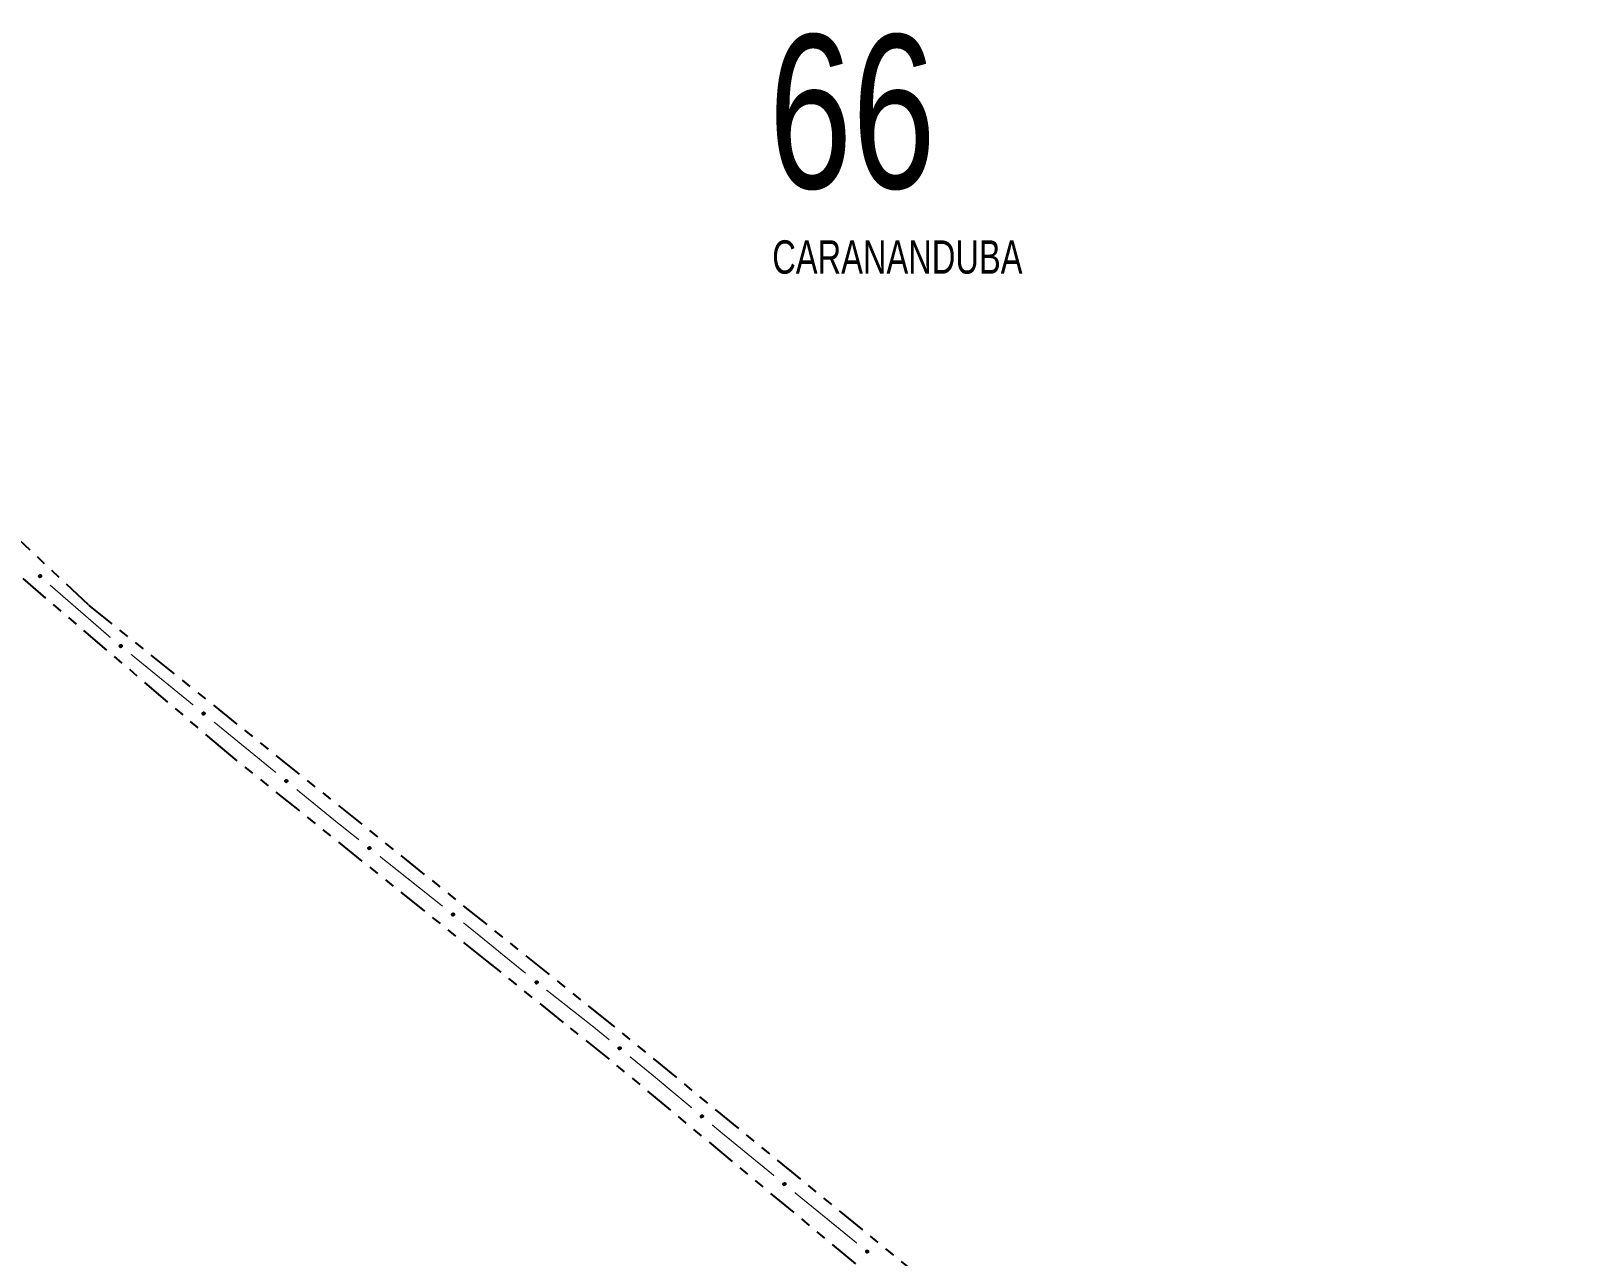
# Model space of a CAD drawing. Extents: x 209193 to 212081, y 4877574 to 4880493.
# Drawn here: x 210580.7 to 210811.7, y 4878872.8 to 4879056.4 of the extents above; entities that cross this region are included whole.
import ezdxf

# ---------------------------------------------------------------- set-up
doc = ezdxf.new("R2010")
doc.units = 0
doc.header["$LTSCALE"] = 1.5
doc.header["$MEASUREMENT"] = 0
doc.linetypes.add('TRACO_25', pattern=[8, 3, -1, 1, -1, 1, -1])
for name, color, linetype in [('LM-LIM-SETORES-BAIRROS', 250, 'CONTINUOUS'), ('SV-EIXO-RUA-N-PAV', 6, 'CONTINUOUS'), ('SV-RUA-NAO-PAV', 7, 'CONTINUOUS')]:
    doc.layers.add(name, color=color, linetype=linetype)
doc.styles.add('ARIAL', font='ARIAL.SHX')

msp = doc.modelspace()

# ---------------------------------------------------------------- linework, layer by layer
at = {"layer": 'SV-EIXO-RUA-N-PAV'}
for points in [[(210582.026069, 4878974.871884), (210582.074847, 4878974.875458), (210582.1175, 4878974.868556), (210582.151417, 4878974.85256), (210582.177704, 4878974.830609), (210582.202067, 4878974.805124), (210582.220961, 4878974.77401), (210582.234282, 4878974.734832), (210582.238211, 4878974.685927), (210582.228268, 4878974.642698), (210582.214365, 4878974.608606), (210582.193054, 4878974.579879), (210582.1679, 4878974.556626), (210582.134932, 4878974.538069), (210582.095097, 4878974.524957), (210582.045825, 4878974.522196), (210582.004056, 4878974.52925), (210581.971655, 4878974.545584), (210581.94291, 4878974.567191), (210581.918349, 4878974.593507), (210581.899979, 4878974.624156), (210581.886849, 4878974.664287), (210581.884769, 4878974.712955), (210581.891328, 4878974.754695), (210581.907203, 4878974.787316), (210581.929112, 4878974.815137), (210581.954377, 4878974.839884), (210581.984862, 4878974.860179), (210582.026069, 4878974.871884)], [(210594.119134, 4878964.404085), (210594.167716, 4878964.409729), (210594.210623, 4878964.404645), (210594.24519, 4878964.390105), (210594.272385, 4878964.369291), (210594.297809, 4878964.344864), (210594.318008, 4878964.314581), (210594.332982, 4878964.276005), (210594.338986, 4878964.22731), (210594.330889, 4878964.183698), (210594.318447, 4878964.149046), (210594.298377, 4878964.119439), (210594.274233, 4878964.095139), (210594.242083, 4878964.075197), (210594.202842, 4878964.060404), (210594.153732, 4878964.055552), (210594.1117, 4878964.060825), (210594.078635, 4878964.075767), (210594.048998, 4878964.096133), (210594.023341, 4878964.121382), (210594.003684, 4878964.151222), (210593.988861, 4878964.190759), (210593.984715, 4878964.239295), (210593.989495, 4878964.281276), (210594.003968, 4878964.314542), (210594.024676, 4878964.343269), (210594.048866, 4878964.369067), (210594.078462, 4878964.390639), (210594.119134, 4878964.404085)], [(210606.51838, 4878954.2916), (210606.566968, 4878954.297193), (210606.60987, 4878954.292064), (210606.644422, 4878954.277488), (210606.671595, 4878954.256646), (210606.696993, 4878954.232192), (210606.71716, 4878954.201888), (210606.732094, 4878954.163296), (210606.738046, 4878954.114595), (210606.729904, 4878954.070991), (210606.717425, 4878954.036353), (210606.697324, 4878954.006766), (210606.673155, 4878953.982491), (210606.640984, 4878953.962584), (210606.601727, 4878953.947832), (210606.552612, 4878953.943032), (210606.510586, 4878953.948348), (210606.477536, 4878953.963325), (210606.44792, 4878953.983722), (210606.42229, 4878954.008998), (210606.402665, 4878954.038859), (210606.387884, 4878954.078412), (210606.383788, 4878954.126951), (210606.388612, 4878954.168928), (210606.403121, 4878954.202179), (210606.423858, 4878954.230884), (210606.448075, 4878954.256656), (210606.477694, 4878954.278197), (210606.51838, 4878954.2916)], [(210618.91143, 4878944.171821), (210618.960014, 4878944.177446), (210619.00292, 4878944.172346), (210619.037481, 4878944.157792), (210619.064668, 4878944.136968), (210619.090083, 4878944.112531), (210619.11027, 4878944.082241), (210619.125229, 4878944.043659), (210619.131214, 4878943.994962), (210619.123101, 4878943.951353), (210619.110646, 4878943.916706), (210619.090564, 4878943.887106), (210619.066411, 4878943.862815), (210619.034254, 4878943.842886), (210618.995006, 4878943.828108), (210618.945894, 4878943.823275), (210618.903865, 4878943.828564), (210618.870805, 4878943.843518), (210618.841176, 4878943.863896), (210618.815528, 4878943.889155), (210618.795883, 4878943.919003), (210618.781076, 4878943.958545), (210618.776948, 4878944.007082), (210618.781744, 4878944.049061), (210618.79623, 4878944.082322), (210618.816949, 4878944.111041), (210618.841149, 4878944.13683), (210618.870753, 4878944.15839), (210618.91143, 4878944.171821)], [(210631.359505, 4878934.12249), (210631.408011, 4878934.128749), (210631.45098, 4878934.12421), (210631.485728, 4878934.110109), (210631.513185, 4878934.089642), (210631.538916, 4878934.065539), (210631.559498, 4878934.035514), (210631.574959, 4878933.997131), (210631.581579, 4878933.948516), (210631.574036, 4878933.904805), (210631.562034, 4878933.869998), (210631.542341, 4878933.840139), (210631.518507, 4878933.815534), (210631.486613, 4878933.795187), (210631.447562, 4878933.779898), (210631.398517, 4878933.774424), (210631.356422, 4878933.779164), (210631.32317, 4878933.793685), (210631.293277, 4878933.813674), (210631.267302, 4878933.838596), (210631.247269, 4878933.868185), (210631.231946, 4878933.907531), (210631.227185, 4878933.95601), (210631.231432, 4878933.998048), (210631.245483, 4878934.031495), (210631.265825, 4878934.060482), (210631.289686, 4878934.086585), (210631.319006, 4878934.10853), (210631.359505, 4878934.12249)], [(210643.887222, 4878924.169735), (210643.935731, 4878924.175979), (210643.978698, 4878924.171427), (210644.013442, 4878924.157316), (210644.040893, 4878924.13684), (210644.066617, 4878924.112729), (210644.087189, 4878924.082699), (210644.102639, 4878924.044311), (210644.109245, 4878923.995694), (210644.101689, 4878923.951985), (210644.089676, 4878923.917182), (210644.069974, 4878923.887329), (210644.046133, 4878923.862731), (210644.014232, 4878923.842394), (210643.975177, 4878923.827117), (210643.92613, 4878923.821657), (210643.884037, 4878923.826409), (210643.850789, 4878923.840941), (210643.820902, 4878923.860939), (210643.794935, 4878923.885868), (210643.77491, 4878923.915463), (210643.7596, 4878923.954814), (210643.754853, 4878924.003294), (210643.759113, 4878924.045331), (210643.773174, 4878924.078774), (210643.793524, 4878924.107755), (210643.817393, 4878924.13385), (210643.84672, 4878924.155787), (210643.887222, 4878924.169735)], [(210656.415029, 4878914.015407), (210656.4635, 4878914.02193), (210656.506493, 4878914.017624), (210656.541317, 4878914.003713), (210656.568885, 4878913.983395), (210656.594747, 4878913.959432), (210656.615491, 4878913.92952), (210656.631161, 4878913.891221), (210656.638046, 4878913.842644), (210656.630741, 4878913.798892), (210656.618928, 4878913.76402), (210656.599397, 4878913.734054), (210656.575698, 4878913.709321), (210656.543914, 4878913.6888), (210656.504947, 4878913.673299), (210656.455933, 4878913.667559), (210656.413813, 4878913.672069), (210656.380482, 4878913.68641), (210656.350481, 4878913.706236), (210656.324371, 4878913.731016), (210656.304177, 4878913.760496), (210656.288641, 4878913.799758), (210656.283616, 4878913.84821), (210656.287635, 4878913.890271), (210656.301504, 4878913.923794), (210656.321687, 4878913.952891), (210656.345406, 4878913.979123), (210656.374606, 4878914.001227), (210656.415029, 4878914.015407)], [(210668.84307, 4878904.139155), (210668.891655, 4878904.144769), (210668.93456, 4878904.139659), (210668.969117, 4878904.125097), (210668.9963, 4878904.104267), (210669.021709, 4878904.079824), (210669.041889, 4878904.049529), (210669.056839, 4878904.010943), (210669.062813, 4878903.962245), (210669.05469, 4878903.918638), (210669.042226, 4878903.883994), (210669.022138, 4878903.854399), (210668.997979, 4878903.830113), (210668.965817, 4878903.810191), (210668.926566, 4878903.795423), (210668.877453, 4878903.790601), (210668.835425, 4878903.795899), (210668.802369, 4878903.810862), (210668.772744, 4878903.831246), (210668.747103, 4878903.856511), (210668.727465, 4878903.886363), (210668.712666, 4878903.92591), (210668.708549, 4878903.974447), (210668.713355, 4878904.016426), (210668.727849, 4878904.049683), (210668.748575, 4878904.078397), (210668.77278, 4878904.10418), (210668.802389, 4878904.125734), (210668.84307, 4878904.139155)], [(210681.171732, 4878893.939336), (210681.220379, 4878893.944392), (210681.263222, 4878893.93879), (210681.29761, 4878893.923832), (210681.324552, 4878893.902691), (210681.349678, 4878893.877958), (210681.36951, 4878893.847434), (210681.384016, 4878893.808679), (210681.38943, 4878893.759916), (210681.380807, 4878893.716404), (210681.367946, 4878893.681906), (210681.347519, 4878893.652543), (210681.323084, 4878893.628536), (210681.290695, 4878893.608985), (210681.251277, 4878893.594668), (210681.202112, 4878893.590411), (210681.160148, 4878893.596191), (210681.127265, 4878893.611532), (210681.097877, 4878893.632255), (210681.072527, 4878893.657812), (210681.053233, 4878893.687888), (210681.038889, 4878893.727602), (210681.03533, 4878893.776183), (210681.040617, 4878893.818104), (210681.055492, 4878893.851193), (210681.076546, 4878893.879667), (210681.101046, 4878893.90517), (210681.1309, 4878893.926383), (210681.171732, 4878893.939336)], [(210693.53176, 4878883.781277), (210693.580349, 4878883.786857), (210693.62325, 4878883.781717), (210693.657797, 4878883.767132), (210693.684965, 4878883.746282), (210693.710357, 4878883.721822), (210693.730517, 4878883.691513), (210693.74544, 4878883.652917), (210693.751379, 4878883.604215), (210693.743226, 4878883.560613), (210693.730738, 4878883.525977), (210693.710629, 4878883.496396), (210693.686454, 4878883.472128), (210693.654278, 4878883.452228), (210693.615017, 4878883.437487), (210693.5659, 4878883.4327), (210693.523876, 4878883.438027), (210693.49083, 4878883.453013), (210693.461219, 4878883.473417), (210693.435596, 4878883.4987), (210693.415978, 4878883.528566), (210693.401207, 4878883.568123), (210693.397124, 4878883.616663), (210693.401959, 4878883.658638), (210693.416477, 4878883.691886), (210693.437222, 4878883.720585), (210693.461446, 4878883.746351), (210693.49107, 4878883.767885), (210693.53176, 4878883.781277)], [(210705.930727, 4878873.666932), (210705.97937, 4878873.672022), (210706.022217, 4878873.66645), (210706.056616, 4878873.651516), (210706.083572, 4878873.630394), (210706.108716, 4878873.605679), (210706.128569, 4878873.575168), (210706.143102, 4878873.536423), (210706.14855, 4878873.487663), (210706.139957, 4878873.444146), (210706.127121, 4878873.409638), (210706.106714, 4878873.380262), (210706.082295, 4878873.356238), (210706.04992, 4878873.336664), (210706.010513, 4878873.32232), (210705.96135, 4878873.318028), (210705.919382, 4878873.323779), (210705.886489, 4878873.339097), (210705.857086, 4878873.3598), (210705.831718, 4878873.385339), (210705.812403, 4878873.415402), (210705.798032, 4878873.455106), (210705.794439, 4878873.503685), (210705.799697, 4878873.545609), (210705.814549, 4878873.578708), (210705.835582, 4878873.607197), (210705.860065, 4878873.632717), (210705.889904, 4878873.653951), (210705.930727, 4878873.666932)]]:
    msp.add_lwpolyline(points, close=True, dxfattribs=at)
for points in [[(210581.884769, 4878974.712955), (210582.134932, 4878974.538069)], [(210581.886849, 4878974.664287), (210582.095097, 4878974.524957)], [(210581.889006, 4878974.731635), (210582.147183, 4878974.549704)], [(210581.889696, 4878974.687214), (210582.112399, 4878974.533152)], [(210581.891328, 4878974.754695), (210582.1679, 4878974.556626)], [(210581.899111, 4878974.642343), (210582.064353, 4878974.528382)], [(210581.899979, 4878974.624156), (210582.045825, 4878974.522196)], [(210581.901349, 4878974.768126), (210582.177888, 4878974.569882)], [(210581.907203, 4878974.787316), (210582.193054, 4878974.579879)], [(210581.91283, 4878974.606424), (210582.019819, 4878974.529619)], [(210581.918349, 4878974.593507), (210582.004056, 4878974.52925)], [(210581.919813, 4878974.799179), (210582.200659, 4878974.593457)], [(210581.929112, 4878974.815137), (210582.214365, 4878974.608606)], [(210581.945303, 4878974.825814), (210582.218782, 4878974.630289)], [(210581.954377, 4878974.839884), (210582.228268, 4878974.642698)], [(210581.973062, 4878974.846784), (210582.230105, 4878974.667686)], [(210581.984862, 4878974.860179), (210582.238211, 4878974.685927)], [(210582.0049, 4878974.864129), (210582.232362, 4878974.711314)], [(210582.026069, 4878974.871884), (210582.234282, 4878974.734832)], [(210582.052718, 4878974.872751), (210582.221813, 4878974.759018)], [(210582.074847, 4878974.875458), (210582.220961, 4878974.77401)], [(210582.099178, 4878974.871629), (210582.204241, 4878974.794709)], [(210582.1175, 4878974.868556), (210582.202067, 4878974.805124)], [(210593.984715, 4878964.239295), (210594.242083, 4878964.075197)], [(210593.988154, 4878964.258138), (210594.25383, 4878964.087343)], [(210593.988861, 4878964.190759), (210594.202842, 4878964.060404)], [(210593.989495, 4878964.281276), (210594.274233, 4878964.095139)], [(210593.990731, 4878964.213787), (210594.21978, 4878964.069328)], [(210593.998936, 4878964.29512), (210594.283649, 4878964.108807)], [(210594.002045, 4878964.169356), (210594.17198, 4878964.06252)], [(210594.003684, 4878964.151222), (210594.153732, 4878964.055552)], [(210594.003968, 4878964.314542), (210594.298377, 4878964.119439)], [(210594.016063, 4878964.32693), (210594.305398, 4878964.133328)], [(210594.017278, 4878964.134053), (210594.127434, 4878964.061863)], [(210594.023341, 4878964.121382), (210594.1117, 4878964.060825)], [(210594.024676, 4878964.343269), (210594.318447, 4878964.149046)], [(210594.040399, 4878964.354624), (210594.321939, 4878964.170897)], [(210594.048866, 4878964.369067), (210594.330889, 4878964.183698)], [(210594.067241, 4878964.376755), (210594.331663, 4878964.208742)], [(210594.078462, 4878964.390639), (210594.338986, 4878964.22731)], [(210594.098313, 4878964.395437), (210594.332064, 4878964.252426)], [(210594.119134, 4878964.404085), (210594.332982, 4878964.276005)], [(210594.145722, 4878964.406084), (210594.319497, 4878964.299639)], [(210594.167716, 4878964.409729), (210594.318008, 4878964.314581)], [(210594.192188, 4878964.406936), (210594.300424, 4878964.334551)], [(210594.210623, 4878964.404645), (210594.297809, 4878964.344864)], [(210606.383788, 4878954.126951), (210606.640984, 4878953.962584)], [(210606.387247, 4878954.145791), (210606.652743, 4878953.974717)], [(210606.387884, 4878954.078412), (210606.601727, 4878953.947832)], [(210606.388612, 4878954.168928), (210606.673155, 4878953.982491)], [(210606.389777, 4878954.101437), (210606.618674, 4878953.956738)], [(210606.398067, 4878954.182762), (210606.682585, 4878953.99615)], [(210606.401044, 4878954.056994), (210606.570868, 4878953.94998)], [(210606.402665, 4878954.038859), (210606.552612, 4878953.943032)], [(210606.403121, 4878954.202179), (210606.697324, 4878954.006766)], [(210606.415228, 4878954.214554), (210606.70436, 4878954.020648)], [(210606.41624, 4878954.021675), (210606.526321, 4878953.94937)], [(210606.42229, 4878954.008998), (210606.510586, 4878953.948348)], [(210606.423858, 4878954.230884), (210606.717425, 4878954.036353)], [(210606.439593, 4878954.242222), (210606.72094, 4878954.0582)], [(210606.448075, 4878954.256656), (210606.729904, 4878954.070991)], [(210606.466458, 4878954.264325), (210606.730704, 4878954.096034)], [(210606.477694, 4878954.278197), (210606.738046, 4878954.114595)], [(210606.49755, 4878954.282974), (210606.73115, 4878954.139718)], [(210606.51838, 4878954.2916), (210606.732094, 4878954.163296)], [(210606.54497, 4878954.293571), (210606.718633, 4878954.186944)], [(210606.566968, 4878954.297193), (210606.71716, 4878954.201888)], [(210606.591437, 4878954.294375), (210606.699597, 4878954.221876)], [(210606.60987, 4878954.292064), (210606.696993, 4878954.232192)], [(210618.776948, 4878944.007082), (210619.034254, 4878943.842886)], [(210618.780394, 4878944.025924), (210619.046004, 4878943.855027)], [(210618.781076, 4878943.958545), (210618.995006, 4878943.828108)], [(210618.781744, 4878944.049061), (210619.066411, 4878943.862815)], [(210618.782954, 4878943.981572), (210619.011947, 4878943.837025)], [(210618.79119, 4878944.062902), (210619.075832, 4878943.87648)], [(210618.794251, 4878943.937137), (210618.964145, 4878943.830236)], [(210618.795883, 4878943.919003), (210618.945894, 4878943.823275)], [(210618.79623, 4878944.082322), (210619.090564, 4878943.887106)], [(210618.80833, 4878944.094705), (210619.09759, 4878943.900993)], [(210618.809471, 4878943.901828), (210618.919599, 4878943.829596)], [(210618.815528, 4878943.889155), (210618.903865, 4878943.828564)], [(210618.816949, 4878944.111041), (210619.110646, 4878943.916706)], [(210618.832676, 4878944.12239), (210619.114146, 4878943.938556)], [(210618.841149, 4878944.13683), (210619.123101, 4878943.951353)], [(210618.859526, 4878944.144511), (210619.123884, 4878943.976397)], [(210618.870753, 4878944.15839), (210619.131214, 4878943.994962)], [(210618.890606, 4878944.163181), (210619.124302, 4878944.020081)], [(210618.91143, 4878944.171821), (210619.125229, 4878944.043659)], [(210618.938018, 4878944.173809), (210619.111753, 4878944.067298)], [(210618.960014, 4878944.177446), (210619.11027, 4878944.082241)], [(210618.984485, 4878944.174644), (210619.092693, 4878944.102218)], [(210619.00292, 4878944.172346), (210619.090083, 4878944.112531)], [(210631.227185, 4878933.95601), (210631.486613, 4878933.795187)], [(210631.230385, 4878933.974895), (210631.498204, 4878933.807481)], [(210631.231432, 4878933.998048), (210631.518507, 4878933.815534)], [(210631.231946, 4878933.907531), (210631.447562, 4878933.779898)], [(210631.233524, 4878933.93058), (210631.464385, 4878933.789036)], [(210631.240697, 4878934.012011), (210631.527749, 4878933.829321)], [(210631.2454, 4878933.886296), (210631.416676, 4878933.781623)], [(210631.245483, 4878934.031495), (210631.542341, 4878933.840139)], [(210631.247269, 4878933.868185), (210631.398517, 4878933.774424)], [(210631.25742, 4878934.044035), (210631.549185, 4878933.854116)], [(210631.261079, 4878933.851189), (210631.372141, 4878933.780401)], [(210631.265825, 4878934.060482), (210631.562034, 4878933.869998)], [(210631.267302, 4878933.838596), (210631.356422, 4878933.779164)], [(210631.281403, 4878934.072036), (210631.565249, 4878933.891892)], [(210631.289686, 4878934.086585), (210631.574036, 4878933.904805)], [(210631.307962, 4878934.094505), (210631.574493, 4878933.929857)], [(210631.319006, 4878934.10853), (210631.581579, 4878933.948516)], [(210631.338795, 4878934.113579), (210631.57434, 4878933.973542)], [(210631.359505, 4878934.12249), (210631.574959, 4878933.997131)], [(210631.386065, 4878934.124826), (210631.561175, 4878934.020592)], [(210631.408011, 4878934.128749), (210631.559498, 4878934.035514)], [(210631.432517, 4878934.126267), (210631.541661, 4878934.05526)], [(210631.45098, 4878934.12421), (210631.538916, 4878934.065539)], [(210643.754853, 4878924.003294), (210644.014232, 4878923.842394)], [(210643.758059, 4878924.022178), (210644.025827, 4878923.854684)], [(210643.759113, 4878924.045331), (210644.046133, 4878923.862731)], [(210643.7596, 4878923.954814), (210643.975177, 4878923.827117)], [(210643.761184, 4878923.977863), (210643.992003, 4878923.836249)], [(210643.768382, 4878924.059291), (210644.055379, 4878923.876515)], [(210643.773046, 4878923.933575), (210643.944291, 4878923.82885)], [(210643.773174, 4878924.078774), (210644.069974, 4878923.887329)], [(210643.77491, 4878923.915463), (210643.92613, 4878923.821657)], [(210643.785114, 4878924.09131), (210644.076823, 4878923.901304)], [(210643.788716, 4878923.898463), (210643.899756, 4878923.827642)], [(210643.793524, 4878924.107755), (210644.089676, 4878923.917182)], [(210643.794935, 4878923.885868), (210643.884037, 4878923.826409)], [(210643.809105, 4878924.119304), (210644.092898, 4878923.939075)], [(210643.817393, 4878924.13385), (210644.101689, 4878923.951985)], [(210643.835671, 4878924.141765), (210644.102152, 4878923.977037)], [(210643.84672, 4878924.155787), (210644.109245, 4878923.995694)], [(210643.86651, 4878924.16083), (210644.102013, 4878924.020723)], [(210643.887222, 4878924.169735), (210644.102639, 4878924.044311)], [(210643.913783, 4878924.172063), (210644.088862, 4878924.067776)], [(210643.935731, 4878924.175979), (210644.087189, 4878924.082699)], [(210643.960235, 4878924.17349), (210644.069359, 4878924.10245)], [(210643.978698, 4878924.171427), (210644.066617, 4878924.112729)], [(210656.283616, 4878913.84821), (210656.543914, 4878913.6888)], [(210656.286713, 4878913.867112), (210656.555439, 4878913.701157)], [(210656.287635, 4878913.890271), (210656.575698, 4878913.709321)], [(210656.288641, 4878913.799758), (210656.504947, 4878913.673299)], [(210656.290093, 4878913.822815), (210656.52172, 4878913.682528)], [(210656.296823, 4878913.904284), (210656.584864, 4878913.723157)], [(210656.301504, 4878913.923794), (210656.599397, 4878913.734054)], [(210656.302209, 4878913.778596), (210656.474052, 4878913.674856)], [(210656.304177, 4878913.760496), (210656.455933, 4878913.667559)], [(210656.313372, 4878913.936398), (210656.606166, 4878913.748069)], [(210656.31808, 4878913.743575), (210656.429525, 4878913.673392)], [(210656.321687, 4878913.952891), (210656.618928, 4878913.76402)], [(210656.324371, 4878913.731016), (210656.413813, 4878913.672069)], [(210656.337202, 4878913.964529), (210656.622024, 4878913.785931)], [(210656.345406, 4878913.979123), (210656.630741, 4878913.798892)], [(210656.363639, 4878913.987142), (210656.631061, 4878913.823946)], [(210656.374606, 4878914.001227), (210656.638046, 4878913.842644)], [(210656.394368, 4878914.006384), (210656.63067, 4878913.86763)], [(210656.415029, 4878914.015407), (210656.631161, 4878913.891221)], [(210656.441576, 4878914.017887), (210656.61725, 4878913.914608)], [(210656.4635, 4878914.02193), (210656.615491, 4878913.92952)], [(210656.488019, 4878914.019581), (210656.597548, 4878913.949169)], [(210656.506493, 4878914.017624), (210656.594747, 4878913.959432)], [(210668.708549, 4878903.974447), (210668.965817, 4878903.810191)], [(210668.712, 4878903.993288), (210668.977571, 4878903.82233)], [(210668.712666, 4878903.92591), (210668.926566, 4878903.795423)], [(210668.713355, 4878904.016426), (210668.997979, 4878903.830113)], [(210668.71455, 4878903.948936), (210668.94351, 4878903.804336)], [(210668.722805, 4878904.030264), (210669.007403, 4878903.843776)], [(210668.725836, 4878903.904498), (210668.895706, 4878903.797558)], [(210668.727465, 4878903.886363), (210668.877453, 4878903.790601)], [(210668.727849, 4878904.049683), (210669.022138, 4878903.854399)], [(210668.739952, 4878904.062063), (210669.029167, 4878903.868284)], [(210668.741048, 4878903.869185), (210668.851159, 4878903.796928)], [(210668.747103, 4878903.856511), (210668.835425, 4878903.795899)], [(210668.748575, 4878904.078397), (210669.042226, 4878903.883994)], [(210668.764304, 4878904.089743), (210669.045732, 4878903.905843)], [(210668.77278, 4878904.10418), (210669.05469, 4878903.918638)], [(210668.79116, 4878904.111857), (210669.055479, 4878903.943681)], [(210668.802389, 4878904.125734), (210669.062813, 4878903.962245)], [(210668.822244, 4878904.130519), (210669.055906, 4878903.987365)], [(210668.84307, 4878904.139155), (210669.056839, 4878904.010943)], [(210668.869659, 4878904.141137), (210669.043369, 4878904.034586)], [(210668.891655, 4878904.144769), (210669.041889, 4878904.049529)], [(210668.916125, 4878904.141961), (210669.024317, 4878904.06951)], [(210668.93456, 4878904.139659), (210669.021709, 4878904.079824)], [(210681.03533, 4878893.776183), (210681.290695, 4878893.608985)], [(210681.038889, 4878893.727602), (210681.251277, 4878893.594668)], [(210681.038997, 4878893.794983), (210681.302587, 4878893.620988)], [(210681.040617, 4878893.818104), (210681.323084, 4878893.628536)], [(210681.041037, 4878893.750605), (210681.268322, 4878893.603386)], [(210681.050225, 4878893.831833), (210681.332664, 4878893.64209)], [(210681.055492, 4878893.851193), (210681.347519, 4878893.652543)], [(210681.067736, 4878893.863433), (210681.354708, 4878893.666346)], [(210681.076546, 4878893.879667), (210681.367946, 4878893.681906)], [(210681.092405, 4878893.890831), (210681.371702, 4878893.703713)], [(210681.101046, 4878893.90517), (210681.380807, 4878893.716404)], [(210681.119512, 4878893.912635), (210681.381883, 4878893.741437)], [(210681.1309, 4878893.926383), (210681.38943, 4878893.759916)], [(210681.150808, 4878893.93094), (210681.382812, 4878893.785113)], [(210681.171732, 4878893.939336), (210681.384016, 4878893.808679)], [(210681.198342, 4878893.941013), (210681.370817, 4878893.832475)], [(210681.220379, 4878893.944392), (210681.36951, 4878893.847434)], [(210681.244815, 4878893.941304), (210681.352168, 4878893.867615)], [(210681.263222, 4878893.93879), (210681.349678, 4878893.877958)], [(210681.051812, 4878893.70604), (210681.220444, 4878893.597157)], [(210681.053233, 4878893.687888), (210681.202112, 4878893.590411)], [(210681.066618, 4878893.670555), (210681.175893, 4878893.597039)], [(210681.072527, 4878893.657812), (210681.160148, 4878893.596191)], [(210693.397124, 4878883.616663), (210693.654278, 4878883.452228)], [(210693.400588, 4878883.635502), (210693.66604, 4878883.464359)], [(210693.401207, 4878883.568123), (210693.615017, 4878883.437487)], [(210693.401959, 4878883.658638), (210693.686454, 4878883.472128)], [(210693.403107, 4878883.591148), (210693.631966, 4878883.446388)], [(210693.411418, 4878883.67247), (210693.695887, 4878883.485784)], [(210693.414362, 4878883.546702), (210693.584158, 4878883.439643)], [(210693.415978, 4878883.528566), (210693.5659, 4878883.4327)], [(210693.416477, 4878883.691886), (210693.710629, 4878883.496396)], [(210693.428588, 4878883.704257), (210693.717668, 4878883.510277)], [(210693.429549, 4878883.511379), (210693.539611, 4878883.439045)], [(210693.435596, 4878883.4987), (210693.523876, 4878883.438027)], [(210693.437222, 4878883.720585), (210693.730738, 4878883.525977)], [(210693.45296, 4878883.73192), (210693.734259, 4878883.547824)], [(210693.461446, 4878883.746351), (210693.743226, 4878883.560613)], [(210693.479831, 4878883.754015), (210693.744032, 4878883.585656)], [(210693.49107, 4878883.767885), (210693.751379, 4878883.604215)], [(210693.510928, 4878883.772656), (210693.74449, 4878883.629339)], [(210693.53176, 4878883.781277), (210693.74544, 4878883.652917)], [(210693.55835, 4878883.783241), (210693.731985, 4878883.676569)], [(210693.580349, 4878883.786857), (210693.730517, 4878883.691513)], [(210693.604817, 4878883.784033), (210693.712958, 4878883.711506)], [(210693.62325, 4878883.781717), (210693.710357, 4878883.721822)], [(210705.794439, 4878873.503685), (210706.04992, 4878873.336664)], [(210705.798032, 4878873.455106), (210706.010513, 4878873.32232)], [(210705.798093, 4878873.522487), (210706.061804, 4878873.348676)], [(210705.799697, 4878873.545609), (210706.082295, 4878873.356238)], [(210705.800164, 4878873.47811), (210706.027551, 4878873.33105)], [(210705.809295, 4878873.559345), (210706.091866, 4878873.369798)], [(210705.81097, 4878873.433553), (210705.979677, 4878873.324787)], [(210705.812403, 4878873.415402), (210705.96135, 4878873.318028)], [(210705.814549, 4878873.578708), (210706.106714, 4878873.380262)], [(210705.8258, 4878873.398079), (210705.935126, 4878873.324638)], [(210705.826784, 4878873.590957), (210706.113893, 4878873.39407)], [(210705.831718, 4878873.385339), (210705.919382, 4878873.323779)], [(210705.835582, 4878873.607197), (210706.127121, 4878873.409638)], [(210705.851434, 4878873.618372), (210706.130862, 4878873.431448)], [(210705.860065, 4878873.632717), (210706.139957, 4878873.444146)], [(210705.878526, 4878873.640195), (210706.141016, 4878873.46918)], [(210705.889904, 4878873.653951), (210706.14855, 4878873.487663)], [(210705.90981, 4878873.658522), (210706.141915, 4878873.512856)], [(210705.930727, 4878873.666932), (210706.143102, 4878873.536423)], [(210705.957336, 4878873.668628), (210706.129887, 4878873.56021)], [(210705.97937, 4878873.672022), (210706.128569, 4878873.575168)], [(210706.003809, 4878873.668951), (210706.111213, 4878873.595337)], [(210706.022217, 4878873.66645), (210706.108716, 4878873.605679)]]:
    msp.add_lwpolyline(points, dxfattribs=at)
at = {"layer": 'SV-EIXO-RUA-N-PAV', "const_width": 0.18}
for points in [[(210583.555479, 4878973.365766), (210583.839341, 4878973.113558)], [(210583.839341, 4878973.113558), (210592.610897, 4878965.491831)], [(210595.711164, 4878962.964319), (210603.462236, 4878956.646021)], [(210603.462236, 4878956.646021), (210603.465665, 4878956.643226)], [(210603.465665, 4878956.643226), (210605.011125, 4878955.380738)], [(210608.108897, 4878952.850163), (210615.078884, 4878947.156371)], [(210615.078884, 4878947.156371), (210615.13626, 4878947.109501)], [(210615.13626, 4878947.109501), (210617.403448, 4878945.259952)], [(210620.502908, 4878942.731445), (210625.926963, 4878938.306558)], [(210625.926963, 4878938.306558), (210626.37948, 4878937.9374)], [(210626.37948, 4878937.9374), (210629.837444, 4878935.19084)], [(210632.969654, 4878932.703017), (210638.451021, 4878928.349327)], [(210638.451021, 4878928.349327), (210639.003447, 4878927.910551)], [(210639.003447, 4878927.910551), (210642.365482, 4878925.238541)], [(210645.496946, 4878922.749779), (210646.279812, 4878922.127589)], [(210646.279812, 4878922.127589), (210646.531803, 4878921.927317)], [(210646.531803, 4878921.927317), (210654.810847, 4878915.183459)], [(210657.932939, 4878912.683202), (210665.010745, 4878907.124006)], [(210665.010745, 4878907.124006), (210665.040379, 4878907.10073)], [(210665.040379, 4878907.10073), (210667.335341, 4878905.227637)], [(210670.434213, 4878902.69841), (210673.533086, 4878900.169183)], [(210673.533086, 4878900.169183), (210673.982356, 4878899.802499)], [(210673.982356, 4878899.802499), (210679.676597, 4878895.045053)], [(210682.746233, 4878892.480421), (210683.513642, 4878891.839263)], [(210683.513642, 4878891.839263), (210684.17358, 4878891.287896)], [(210684.17358, 4878891.287896), (210692.024789, 4878884.870809)], [(210695.122307, 4878882.339924), (210704.425127, 4878874.759848)]]:
    msp.add_lwpolyline(points, dxfattribs=at)
at = {"layer": 'SV-RUA-NAO-PAV', "linetype": 'TRACO_25'}
for points in [[(210816.371075, 4878779.710199, 5.597045), (210798.29, 4878799.21, 5.628736), (210787.59, 4878810.66, 5.354085), (210786.077683, 4878811.873004, 5.354085), (210775.11, 4878820.67, 5.269578), (210714.592327, 4878869.157788, 6.051275), (210667.751363, 4878907.482213, 6.875226), (210589.316787, 4878970.394711, 9.051304), (210564.54, 4878993.64, 9.315391), (210563.26, 4879000.8, 9.315391), (210571.98, 4879049.91, 9.315391), (210573.527941, 4879059.259071, 8.935105)], [(210713.48, 4878864, 5.892823), (210667.38, 4878902.3, 6.980861), (210660.484667, 4878907.829561, 6.980861), (210649.051092, 4878916.998467, 6.980861), (210610.33, 4878948.05, 8.502003), (210565.06, 4878986.65, 9.315391)]]:
    msp.add_polyline3d(points, dxfattribs=at)

# ---------------------------------------------------------------- texts
at = {"layer": 'LM-LIM-SETORES-BAIRROS', "style": 'ARIAL', "width": 0.7}
for s, height, p in [('66', 23, (210691.216102, 4879032.803823)), ('CARANANDUBA', 5, (210691.749184, 4879020.009855))]:
    msp.add_text(s, height=height, dxfattribs=at).set_placement(p)

doc.saveas('drawing.dxf')
